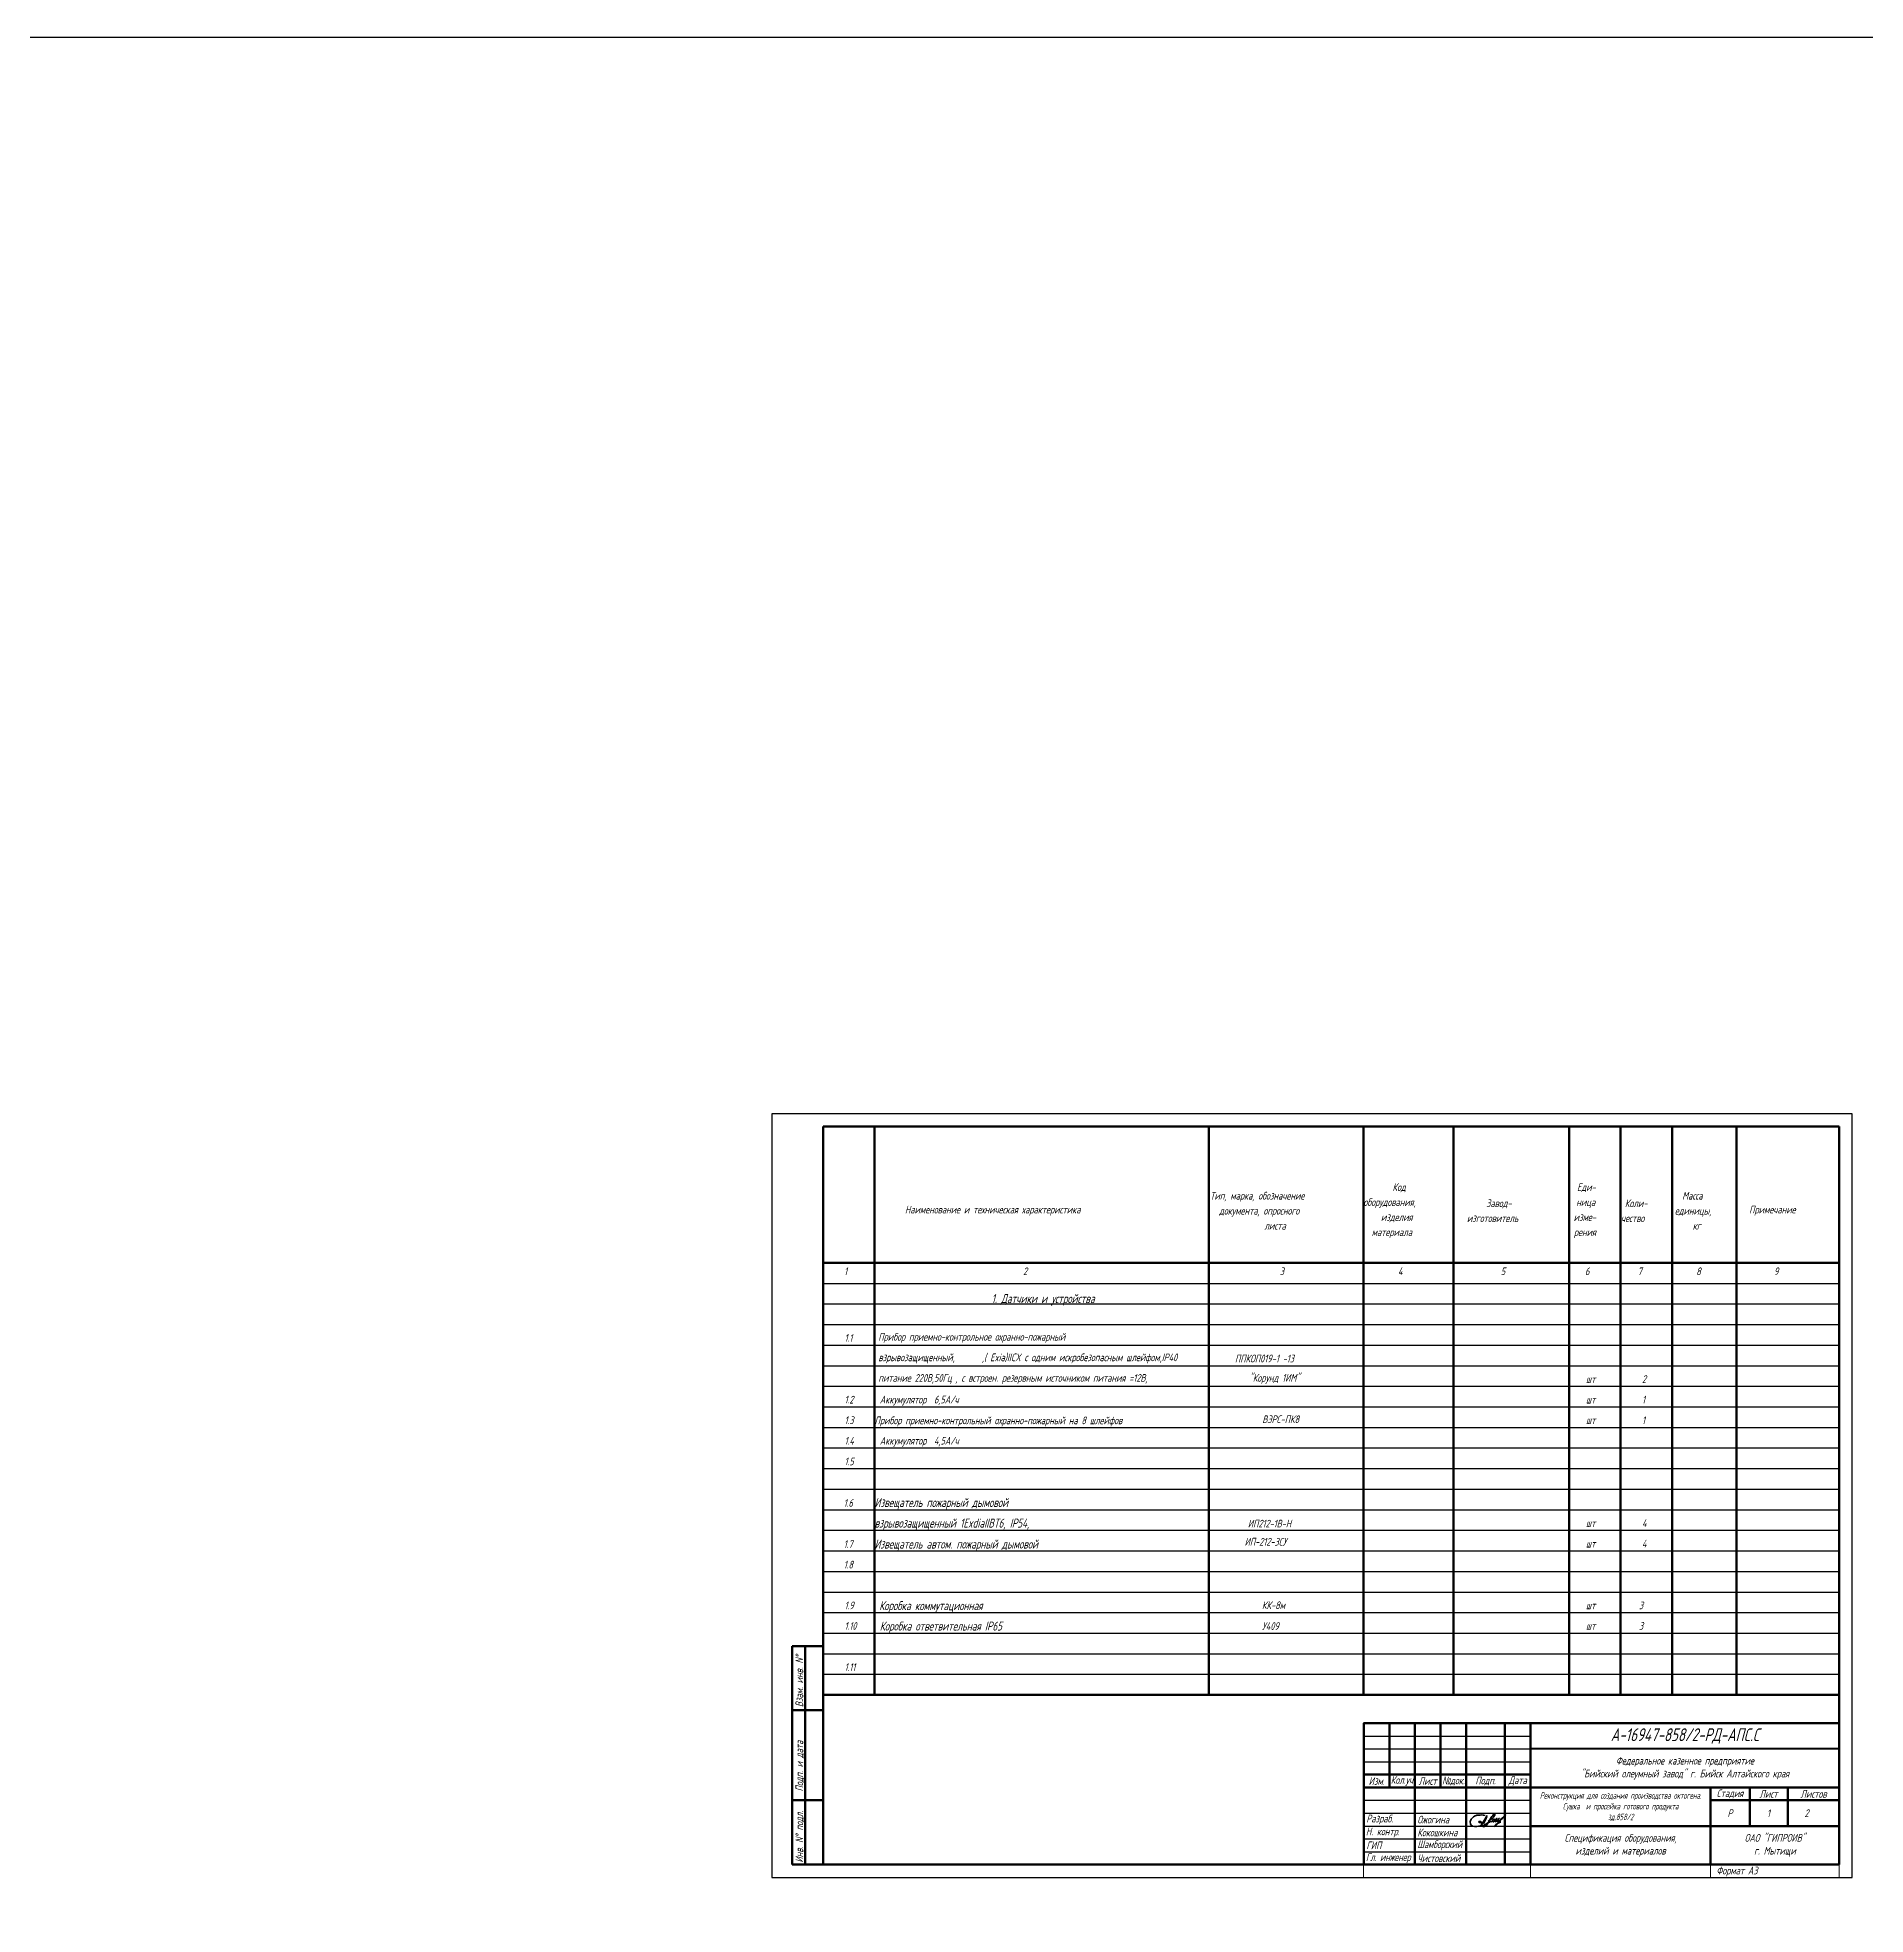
# Model space of a CAD drawing. Header units: millimetres. Extents: x 2185 to 8290, y 601 to 2456.
# Drawn here: x 6347 to 7058, y 1662 to 2391 of the extents above; entities that cross this region are included whole.
import ezdxf
from ezdxf.enums import TextEntityAlignment as Align

# ---------------------------------------------------------------- set-up
doc = ezdxf.new("R2010")
doc.units = ezdxf.units.MM
for name, color, linetype, lineweight in [('рамка толстая', 7, 'Continuous', 60), ('Рамка тонкая', 5, 'Continuous', 25), ('Спецификация', 9, 'Continuous', 25), ('Штампы', 252, 'Continuous', 25)]:
    doc.layers.add(name, color=color, linetype=linetype, lineweight=lineweight)
doc.layers.add('текст', color=7, linetype='Continuous')
doc.layers.add('Текст.', color=51, linetype='Continuous')
doc.styles.add('GOST', font='gost.shx', dxfattribs={"oblique": 15})
doc.styles.add('Simplex', font='simplex.shx', dxfattribs={"width": 0.7, "oblique": 15})

msp = doc.modelspace()

# ---------------------------------------------------------------- linework, layer by layer
for p, q in [((6717.93, 1898.97), (6777.46, 1898.97)), ((6862.69, 1730.97), (6927.62, 1730.97)), ((7047.85, 1735.97), (6997.69, 1735.97)), ((7047.69, 1735.97), (6997.69, 1735.97)), ((7047.69, 1735.97), (6997.69, 1735.97)), ((7047.69, 1735.97), (6997.69, 1735.97)), ((7047.69, 1735.97), (6997.69, 1735.97)), ((6862.69, 1705.97), (6927.62, 1705.97)), ((6862.69, 1700.97), (6927.62, 1700.97)), ((6862.69, 1690.97), (6927.81, 1690.97)), ((6862.69, 1685.97), (6927.81, 1685.97)), ((6862.85, 1680.97), (6862.85, 1685.97)), ((6862.85, 1680.97), (6862.85, 1685.97)), ((7047.69, 1680.97), (6862.69, 1680.97)), ((6882.69, 1680.97), (6902.69, 1680.97)), ((6917.69, 1680.97), (6927.69, 1680.97)), ((6917.69, 1680.97), (6927.69, 1680.97)), ((6997.69, 1680.97), (7012.69, 1680.97)), ((6997.69, 1680.97), (6997.69, 1680.97))]:
    msp.add_line(p, q)
at = {"lineweight": 60}
for p, q in [((6862.69, 1735.97), (7047.69, 1735.97)), ((6862.85, 1680.97), (6862.85, 1735.97)), ((6872.85, 1735.97), (6872.85, 1710.97)), ((6882.69, 1735.97), (6882.69, 1680.97)), ((6892.69, 1710.97), (6892.69, 1735.97)), ((6902.69, 1680.97), (6902.69, 1735.97)), ((6917.69, 1735.97), (6917.69, 1680.97)), ((6927.69, 1735.97), (6927.69, 1720.4)), ((6927.69, 1725.97), (7047.85, 1726.08)), ((6862.69, 1715.97), (6927.62, 1715.97)), ((6927.69, 1720.4), (6927.69, 1680.97)), ((6862.69, 1710.97), (7047.85, 1710.97)), ((6997.69, 1710.97), (6997.69, 1680.97)), ((7012.9, 1695.97), (7012.9, 1710.97)), ((7027.69, 1710.97), (7027.69, 1695.97)), ((6997.68, 1705.97), (7047.85, 1705.97)), ((6927.69, 1695.97), (7047.85, 1695.97)), ((7047.85, 1680.97), (6996.29, 1680.97))]:
    msp.add_line(p, q, dxfattribs=at)
at = {"lineweight": -3}
for p, q in [((6862.69, 1725.97), (6928.18, 1725.97)), ((6862.69, 1720.97), (6927.69, 1720.97)), ((6863.13, 1695.97), (6928.01, 1695.97))]:
    msp.add_line(p, q, dxfattribs=at)
at = {"color": 255, "lineweight": 35}
for p, q in [((6913.73, 1700.83), (6913.29, 1700.49)), ((6913.81, 1700.55), (6913.73, 1700.83)), ((6913.81, 1700.4), (6913.81, 1700.55)), ((6913.85, 1700.76), (6913.85, 1700.76)), ((6904.35, 1697.97), (6904.28, 1697.75)), ((6904.28, 1697.75), (6904.4, 1696.69)), ((6904.57, 1698.65), (6904.35, 1697.97)), ((6904.4, 1696.69), (6904.6, 1696.31)), ((6905.53, 1699.57), (6904.57, 1698.62)), ((6904.6, 1696.31), (6905.15, 1695.95)), ((6905.15, 1695.95), (6905.86, 1695.85)), ((6905.89, 1699.76), (6905.53, 1699.57)), ((6905.86, 1695.85), (6906.75, 1695.83)), ((6906.77, 1700.14), (6905.89, 1699.76)), ((6906.75, 1695.83), (6907.47, 1695.89)), ((6907.17, 1700.2), (6906.77, 1700.14)), ((6907.17, 1700.2), (6907.81, 1700.24)), ((6907.47, 1695.89), (6908.1, 1696.01)), ((6907.64, 1697.76), (6907.58, 1697.71)), ((6907.58, 1697.71), (6907.58, 1697.66)), ((6907.58, 1697.66), (6907.64, 1697.5)), ((6907.73, 1697.78), (6907.64, 1697.76)), ((6907.64, 1697.52), (6907.78, 1697.39)), ((6907.84, 1697.79), (6907.73, 1697.78)), ((6907.76, 1697.4), (6908.33, 1697.16)), ((6908.12, 1700.25), (6907.81, 1700.24)), ((6907.9, 1697.77), (6907.84, 1697.79)), ((6907.98, 1697.76), (6907.9, 1697.77)), ((6908.15, 1697.71), (6907.98, 1697.76)), ((6908.1, 1696.01), (6908.65, 1696.16)), ((6908.77, 1700.29), (6908.12, 1700.25)), ((6908.3, 1697.68), (6908.15, 1697.71)), ((6908.71, 1697.32), (6908.3, 1697.68)), ((6908.33, 1697.16), (6908.57, 1697.17)), ((6908.57, 1697.17), (6908.96, 1697.21)), ((6910.76, 1700.1), (6908.64, 1696.39)), ((6908.64, 1696.39), (6908.75, 1697.22)), ((6908.65, 1696.16), (6909.06, 1696.31)), ((6908.72, 1697.26), (6908.7, 1697.34)), ((6908.72, 1697.24), (6908.72, 1697.26)), ((6908.74, 1697.18), (6908.72, 1697.24)), ((6908.74, 1697.12), (6908.74, 1697.18)), ((6909.21, 1700.23), (6908.77, 1700.29)), ((6909, 1695.86), (6909.26, 1696.14)), ((6909.41, 1695.66), (6909, 1695.88)), ((6909.47, 1700.2), (6909.21, 1700.23)), ((6909.26, 1696.14), (6909.63, 1696.35)), ((6910.44, 1699.05), (6909.41, 1696.83)), ((6910.19, 1695.86), (6909.41, 1695.66)), ((6910.04, 1700.12), (6909.47, 1700.2)), ((6909.58, 1697.22), (6909.6, 1697.22)), ((6909.63, 1696.35), (6912.26, 1697.82)), ((6910.59, 1696.33), (6910.19, 1695.86)), ((6910.65, 1699.5), (6910.44, 1699.05)), ((6910.94, 1696.86), (6910.59, 1696.33)), ((6911.27, 1697.34), (6910.94, 1696.86)), ((6911.17, 1697.82), (6911.81, 1698.25)), ((6911.57, 1697.86), (6911.27, 1697.34)), ((6911.95, 1698.46), (6911.57, 1697.86)), ((6911.71, 1697.51), (6912.26, 1697.82)), ((6911.76, 1698.22), (6912.69, 1698.8)), ((6912.3, 1699.13), (6911.95, 1698.46)), ((6912.27, 1697.61), (6912.46, 1697.74)), ((6912.66, 1699.64), (6912.3, 1699.13)), ((6912.46, 1697.74), (6912.61, 1697.85)), ((6912.61, 1697.85), (6912.92, 1698.07)), ((6913, 1700.04), (6912.66, 1699.64)), ((6912.69, 1698.8), (6913.04, 1699.15)), ((6912.92, 1698.07), (6913.18, 1698.22)), ((6913.02, 1698.03), (6912.99, 1697.83)), ((6912.99, 1697.83), (6913.02, 1697.71)), ((6913.29, 1700.49), (6913, 1700.04)), ((6913.11, 1698.27), (6913.02, 1698.03)), ((6913.02, 1697.71), (6913.06, 1697.64)), ((6913.04, 1699.15), (6913.28, 1699.41)), ((6913.06, 1697.64), (6913.3, 1697.61)), ((6913.16, 1698.41), (6913.11, 1698.27)), ((6913.3, 1698.6), (6913.16, 1698.41)), ((6913.18, 1698.22), (6913.46, 1698.51)), ((6913.28, 1699.41), (6913.48, 1699.69)), ((6913.34, 1698.66), (6913.3, 1698.6)), ((6913.3, 1697.61), (6913.37, 1697.67)), ((6913.42, 1698.47), (6913.32, 1698.37)), ((6913.64, 1698.79), (6913.34, 1698.66)), ((6913.37, 1697.67), (6913.58, 1697.79)), ((6913.63, 1698.79), (6913.42, 1698.47)), ((6913.46, 1698.51), (6913.55, 1698.68)), ((6913.48, 1699.69), (6913.79, 1700.22)), ((6913.58, 1697.79), (6913.77, 1697.93)), ((6913.65, 1695.85), (6913.79, 1696.11)), ((6913.66, 1695.66), (6913.65, 1695.85)), ((6915.16, 1697.14), (6913.72, 1695.66)), ((6913.84, 1698.15), (6913.76, 1697.94)), ((6913.76, 1697.94), (6913.76, 1697.67)), ((6913.76, 1697.67), (6914.43, 1697.83)), ((6913.77, 1697.93), (6914.06, 1698.15)), ((6913.79, 1700.22), (6913.81, 1700.41)), ((6913.79, 1696.11), (6914.04, 1696.33)), ((6913.99, 1698.37), (6913.84, 1698.15)), ((6914.14, 1698.55), (6913.99, 1698.37)), ((6914.04, 1698.18), (6914.25, 1698.39)), ((6914.04, 1696.33), (6914.25, 1696.56)), ((6914.28, 1698.75), (6914.14, 1698.55)), ((6914.25, 1698.39), (6914.48, 1698.67)), ((6914.25, 1696.56), (6914.67, 1696.8)), ((6914.4, 1698.86), (6914.28, 1698.75)), ((6914.34, 1697.8), (6914.68, 1697.92)), ((6914.66, 1698.95), (6914.4, 1698.86)), ((6914.48, 1698.67), (6914.59, 1698.8)), ((6914.59, 1698.78), (6914.66, 1698.95)), ((6914.75, 1698.14), (6914.67, 1697.93)), ((6914.67, 1697.93), (6914.67, 1697.67)), ((6914.67, 1697.67), (6915.01, 1697.76)), ((6914.67, 1696.8), (6914.9, 1696.99)), ((6914.68, 1697.92), (6914.97, 1698.15)), ((6914.9, 1698.37), (6914.75, 1698.14)), ((6915.05, 1698.55), (6914.9, 1698.37)), ((6914.9, 1696.99), (6915.48, 1697.24)), ((6914.95, 1698.18), (6915.16, 1698.39)), ((6914.97, 1697.73), (6915.26, 1697.77)), ((6915.19, 1698.74), (6915.05, 1698.55)), ((6915.16, 1698.39), (6915.39, 1698.66)), ((6915.54, 1697.56), (6915.16, 1697.14)), ((6915.31, 1698.86), (6915.19, 1698.74)), ((6915.26, 1697.77), (6915.57, 1697.96)), ((6915.57, 1698.95), (6915.31, 1698.86)), ((6915.39, 1698.66), (6915.51, 1698.8)), ((6915.48, 1697.24), (6915.64, 1697.36)), ((6915.5, 1698.77), (6915.57, 1698.95)), ((6915.76, 1697.92), (6915.54, 1697.56)), ((6915.64, 1697.36), (6916.08, 1697.54)), ((6916.46, 1698.85), (6915.76, 1697.92)), ((6915.86, 1698.35), (6916.52, 1698.61)), ((6917.51, 1699.94), (6916.46, 1698.85)), ((6916.52, 1698.61), (6917.57, 1699.64)), ((6917.5, 1699.92), (6917.65, 1700.08)), ((6917.62, 1699.75), (6917.55, 1699.62)), ((6917.66, 1699.81), (6917.62, 1699.75)), ((6917.65, 1700.08), (6917.75, 1700.18)), ((6917.68, 1699.86), (6917.66, 1699.81)), ((6917.75, 1699.95), (6917.68, 1699.86)), ((6917.75, 1700.18), (6917.86, 1700.28)), ((6917.78, 1700), (6917.75, 1699.95)), ((6917.85, 1700.13), (6917.78, 1700)), ((6917.88, 1700.2), (6917.85, 1700.13)), ((6917.86, 1700.28), (6917.9, 1700.31)), ((6917.89, 1700.23), (6917.88, 1700.2)), ((6917.9, 1700.31), (6917.89, 1700.23))]:
    msp.add_line(p, q, dxfattribs=at)
msp.add_lwpolyline([(4778.25, 601.14), (8290.33, 601.14), (8290.33, 2391.42), (4778.25, 2391.42)], close=True)
at = {"layer": 'рамка толстая'}
for p, q in [((6652.69, 1680.97), (6652.69, 1967.97)), ((6652.69, 1967.97), (7047.69, 1967.97)), ((7047.69, 1967.97), (7047.69, 1680.97)), ((6652.69, 1680.97), (7047.69, 1680.97))]:
    msp.add_line(p, q, dxfattribs=at)
at = {"layer": 'Рамка тонкая'}
for p, q in [((6632.69, 1972.97), (6632.69, 1675.97)), ((7052.69, 1972.97), (6632.69, 1972.97)), ((7052.69, 1675.97), (7052.69, 1972.97)), ((6632.69, 1675.97), (7052.69, 1675.97))]:
    msp.add_line(p, q, dxfattribs=at)
at = {"layer": 'Спецификация', "lineweight": 60}
for p, q in [((6652.69, 1967.97), (7047.69, 1967.97)), ((6652.69, 1967.97), (6652.69, 1746.97)), ((6672.69, 1967.97), (6672.69, 1746.97)), ((6802.69, 1967.97), (6802.69, 1746.97)), ((6862.69, 1967.97), (6862.69, 1746.97)), ((6897.69, 1967.97), (6897.69, 1746.97)), ((6942.69, 1967.97), (6942.69, 1746.97)), ((6962.69, 1967.97), (6962.69, 1746.97)), ((6982.69, 1967.97), (6982.69, 1746.97)), ((7007.69, 1967.97), (7007.69, 1746.97)), ((7047.69, 1967.97), (7047.69, 1746.97)), ((6652.69, 1914.97), (7047.69, 1914.97)), ((6652.69, 1746.97), (7047.69, 1746.97))]:
    msp.add_line(p, q, dxfattribs=at)
at = {"layer": 'Спецификация', "color": 5}
for p, q in [((6652.69, 1914.97), (7047.69, 1914.97)), ((6652.69, 1906.97), (7047.69, 1906.97)), ((6652.69, 1898.97), (7047.69, 1898.97)), ((6652.69, 1890.97), (7047.69, 1890.97)), ((6652.69, 1882.97), (7047.69, 1882.97)), ((6652.69, 1874.97), (7047.69, 1874.97)), ((6652.69, 1866.97), (7047.69, 1866.97)), ((6652.69, 1858.97), (7047.69, 1858.97)), ((6652.69, 1850.97), (7047.69, 1850.97)), ((6652.69, 1842.97), (7047.69, 1842.97)), ((6652.69, 1834.97), (7047.69, 1834.97)), ((6652.69, 1826.97), (7047.69, 1826.97)), ((6652.69, 1818.97), (7047.69, 1818.97)), ((6652.69, 1810.97), (7047.69, 1810.97)), ((6652.69, 1802.97), (7047.69, 1802.97)), ((6652.69, 1794.97), (7047.69, 1794.97)), ((6652.69, 1786.97), (7047.69, 1786.97)), ((6652.69, 1778.97), (7047.69, 1778.97)), ((6652.69, 1770.97), (7047.69, 1770.97)), ((6652.69, 1762.97), (7047.69, 1762.97)), ((6652.69, 1754.97), (7047.69, 1754.97))]:
    msp.add_line(p, q, dxfattribs=at)
at = {"layer": 'Спецификация', "color": 5, "lineweight": 30}
msp.add_line((6652.69, 1906.97), (7047.69, 1906.97), dxfattribs=at)
at = {"layer": 'Штампы', "lineweight": 60}
for p, q in [((6640.69, 1680.97), (6640.69, 1765.97)), ((6640.69, 1765.97), (6652.69, 1765.97)), ((6645.69, 1680.97), (6645.69, 1765.97)), ((6652.69, 1680.97), (6652.69, 1765.97)), ((6640.69, 1740.97), (6652.69, 1740.97)), ((6640.69, 1705.97), (6652.69, 1705.97)), ((6640.69, 1680.97), (6652.69, 1680.97))]:
    msp.add_line(p, q, dxfattribs=at)
at = {"layer": 'Штампы', "color": 8, "lineweight": 0}
for p, q in [((6862.69, 1680.97), (6862.69, 1675.97)), ((6927.69, 1680.97), (6927.69, 1675.97)), ((6997.69, 1680.97), (6997.69, 1675.97)), ((7047.69, 1680.97), (7047.69, 1675.97)), ((6862.69, 1675.97), (7047.69, 1675.97))]:
    msp.add_line(p, q, dxfattribs=at)

# ---------------------------------------------------------------- texts
at = {"style": 'Simplex', "oblique": 15, "width": 0.7}
for s, height, p in [('1. Датчики и устройства', 3.5, (6718.18, 1899.32)), ('Извещатель пожарный дымовой ', 3.5, (6672.69, 1820.01)), ('взрывозащищенный 1ExdiaIIBТ6, IP54, ', 3.5, (6672.69, 1812.01)), ('ИП212-1В-Н', 3, (6817.76, 1812.06)), ('ИП-212-3СУ', 3, (6816.53, 1805.02)), ('Коробка коммутационная', 3.5, (6674.5, 1779.92)), ('КК-8м', 3, (6823.25, 1780.33)), ('Коробка ответвительная IP65', 3.5, (6674.71, 1771.98)), ('У409', 3, (6823.35, 1772.24))]:
    msp.add_text(s, height=height, dxfattribs=at).set_placement(p)
at = {"lineweight": -3, "style": 'Simplex', "oblique": 15, "width": 0.7}
for s, height, p in [('Аккумулятор  6,5А/ч', 3, (6674.73, 1860.31)), ('Аккумулятор  4,5А/ч', 3, (6674.73, 1844.31)), ('Извещатель автом. пожарный дымовой', 3.5, (6672.69, 1803.86))]:
    msp.add_text(s, height=height, dxfattribs=at).set_placement(p)
at = {"layer": 'Спецификация', "color": 2, "style": 'Simplex', "oblique": 15, "width": 0.7}
for s, p in [('1.1', (6661.02, 1884.27)), ('Прибор приемно-контрольное охранно-пожарный', (6674.12, 1884.71)), ('взрывозащищенный, ', (6674.17, 1876.71)), (',( Exiа)IICX с одним искробезопасным шлейфом,IP40', (6714.49, 1876.71)), ('ППКОП019-1 -13', (6812.78, 1876.27)), ('питание 220В,50Гц , с встроен. резервным источником питания =12В, ', (6674.17, 1868.71)), ('"Корунд 1ИМ" ', (6818.39, 1868.76)), ('шт', (6949.22, 1868.27)), ('2', (6971.02, 1868.27)), ('1.2', (6661.02, 1860.27)), ('шт', (6949.22, 1860.27)), ('1', (6971.02, 1860.27)), ('1.3', (6661.02, 1852.27)), ('шт', (6949.22, 1852.27)), ('1', (6971.02, 1852.27)), ('1.4', (6661.02, 1844.27)), ('1.5', (6661.02, 1836.27)), ('1.6', (6660.69, 1820.12)), ('шт', (6949.22, 1812.27)), ('4', (6971.02, 1812.27)), ('1.7', (6660.69, 1804.12)), ('шт', (6949.22, 1804.27)), ('4', (6971.02, 1804.27)), ('1.8', (6660.69, 1796.12)), ('1.9', (6661.02, 1780.27)), ('шт', (6949.22, 1780.27)), ('3', (6969.82, 1780.27)), ('1.10', (6661.02, 1772.27)), ('шт', (6949.22, 1772.27)), ('3', (6969.82, 1772.27)), ('1.11', (6661.02, 1756.27))]:
    msp.add_text(s, height=3, dxfattribs=at).set_placement(p)
at = {"layer": 'текст', "style": 'Simplex', "oblique": 15, "width": 0.7}
for s, p in [('Тип, марка, обозначение', (6803.14, 1939.56)), ('Код', (6874.02, 1942.91)), ('Еди-', (6945.75, 1942.91)), ('Масса', (6986.63, 1939.56)), ('Наименование и техническая характеристика', (6684.5, 1934.16)), ('документа, опросного', (6806.63, 1933.72)), ('оборудования,', (6862.72, 1937.08)), ('Завод-', (6910.44, 1936.64)), ('ница', (6945.44, 1937.08)), ('Коли-', (6964.35, 1936.64)), ('единицы,', (6983.76, 1933.72)), ('Примечание', (7012.65, 1934.16)), ('листа', (6824.21, 1927.89)), ('материала', (6865.94, 1925.41)), ('изделия', (6869.52, 1931.24)), ('изготовитель', (6902.93, 1930.81)), ('рения', (6944.53, 1925.41)), ('изме-', (6944.44, 1931.24)), ('чество', (6962.85, 1930.81)), ('кг', (6990.72, 1927.89))]:
    msp.add_text(s, height=3, dxfattribs=at).set_placement(p)
at = {"layer": 'текст', "style": 'GOST', "oblique": 15}
for s, p in [('1', (6660.82, 1910.18)), ('2', (6730.38, 1910.18)), ('3', (6830.16, 1910.18)), ('4', (6876.11, 1910.18)), ('5', (6916.08, 1910.18)), ('6', (6948.82, 1910.18)), ('7', (6969.28, 1910.18)), ('8', (6992.07, 1910.18)), ('9', (7022.29, 1910.18))]:
    msp.add_text(s, height=3, dxfattribs=at).set_placement(p)
at = {"layer": 'текст', "style": 'Simplex', "oblique": 15, "width": 0.7}
for s, p in [('Взам. инв. N%%D', (6644.94, 1742.22)), ('Подп. и дата', (6644.94, 1709.41)), ('Инв. N%%D подл.', (6644.94, 1681.75))]:
    msp.add_text(s, height=3, rotation=90, dxfattribs=at).set_placement(p)
at = {"layer": 'текст', "lineweight": 35, "insert": (6987.69, 1730.97), "char_height": 5, "width": 120, "attachment_point": 5, "style": 'Simplex'}
msp.add_mtext('А-16947-858/2-РД-АПС.С', dxfattribs=at)
at = {"layer": 'текст', "lineweight": 20, "style": 'Simplex'}
for s, insert, char_height, width, attachment_point in [('Федеральное казенное предприятие\\P"Бийский олеумный завод" г. Бийск Алтайского края', (6987.69, 1718.47), 3, 120, 5), ('Кол.уч', (6877.69, 1713.47), 3, 10, 5), ('{\\fArial|b0|i0|c204|p34;\\W0.7;№\\Fsimplex|c204;док.}', (6897.69, 1713.47), 3, 10, 5), ('Подп.', (6910.19, 1713.47), 3, 15, 5), ('{\\W0.7;Дата}', (6922.69, 1713.47), 3, 10, 5), ('Изм.', (6867.85, 1713.47), 3, 10, 5), ('Лист', (6887.69, 1713.47), 3, 10, 5), ('{\\W0.6;Реконструкция для создания производства октогена.\\PСушка  и просейка готового продукта\\Pзд.858/2}', (6962.69, 1703.47), 2.5, 70, 5), ('{\\W0.7;Стадия}', (7005.19, 1708.47), 3, 15, 5), ('Лист', (7020.19, 1708.47), 3, 15, 5), ('Листов', (7037.69, 1708.47), 3, 20, 5), ('Р', (7005.19, 1700.97), 3, 15, 5), ('1', (7020.19, 1700.97), 3, 15, 5), ('2', (7034.98, 1700.97), 3, 15, 5), ('Н. контр.', (6863.69, 1693.47), 3, 19, 4), ('Разраб.', (6863.85, 1698.47), 3, 18, 4), ('Кокошкина', (6883.69, 1693.47), 3, 18, 4), ('Ожогина', (6883.69, 1698.47), 3, 18, 4), ('{\\C2;ОАО "ГИПРОИВ"\\Pг. Мытищи}', (7022.69, 1688.47), 3, 50, 5), ('ГИП', (6863.85, 1688.47), 3, 18, 4), ('{\\W0.6;Шамборский}', (6883.69, 1688.47), 3, 18, 4), ('Спецификация оборудования,\\Pизделий и материалов', (6962.69, 1688.47), 3, 70, 5), ('{\\W0.6;Гл. инженер}', (6863.69, 1683.47), 3, 18, 4), ('Чистовский', (6883.69, 1683.47), 3, 18, 4)]:
    msp.add_mtext(s, dxfattribs=dict(at, insert=insert, char_height=char_height, width=width, attachment_point=attachment_point))
at = {"layer": 'Текст.', "color": 7, "lineweight": 25, "style": 'Simplex', "oblique": 15, "width": 0.7}
msp.add_text('Прибор приемно-контрольный охранно-пожарный на 8 шлейфов ', height=3, dxfattribs=at).set_placement((6672.69, 1852.2))
msp.add_text('ВЭРС-ПК8', height=3, dxfattribs=at).set_placement((6837.72, 1852.64), align=Align.RIGHT)
at = {"layer": 'Штампы', "color": 2, "style": 'Simplex', "oblique": 15, "width": 0.7}
msp.add_text('Формат А3', height=3, dxfattribs=at).set_placement((6999.93, 1677.16))

doc.saveas('drawing.dxf')
